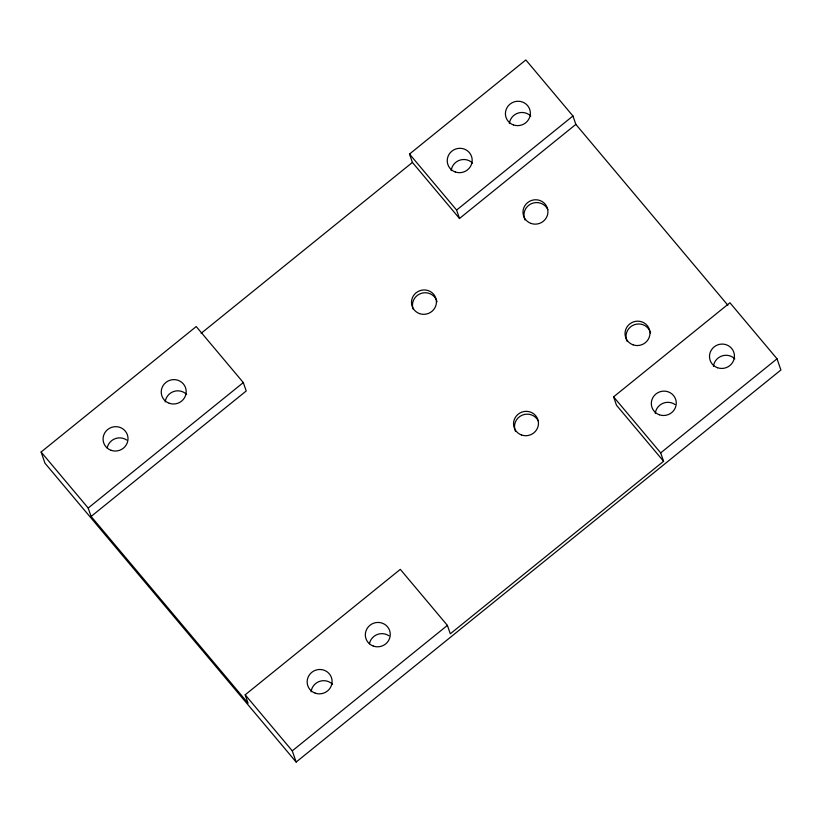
<?xml version="1.0" encoding="UTF-8"?>
<svg xmlns="http://www.w3.org/2000/svg" width="822" height="822" viewBox="0 0 822 822"><rect width="100%" height="100%" fill="white"/><g stroke="black" fill="none" stroke-linecap="round" stroke-linejoin="round"><path stroke-width="1.23" d="M41.1 452.008L196.222 326.55L243.312 382.579L246.22 390.984L91.108 516.442L248.09 703.221L245.182 694.816L400.304 569.358L447.394 625.398L450.302 633.793L663.59 461.286L660.683 452.891L613.592 396.851L729.926 302.763L777.026 358.793L780.9 369.992L296.156 762.056L44.974 463.207L41.1 452.008L88.19 508.037L91.108 516.442M575.852 124.379L459.508 218.477L412.418 162.437L409.51 154.043L525.844 59.944L572.944 115.984L575.852 124.379L727.881 305.26M201.123 333.331L412.418 162.437M88.19 508.037L243.312 382.579M459.508 218.477L456.6 210.072L572.944 115.984M296.156 762.056L292.272 750.856L447.394 625.398M660.683 452.891L777.026 358.793M409.51 154.043L456.6 210.072M663.59 461.286L616.5 405.256L613.592 396.851M245.182 694.816L292.272 750.856M311.096 691.816A12.515 12.155 -19.1 0 1 332.478 684.243M107.179 447.949A12.515 12.155 -19.1 0 1 126.763 440.068M713.434 366.407A12.515 12.155 -19.1 0 1 734.817 358.844M509.363 123.588A12.515 12.155 -19.1 0 1 530.735 116.025M451.186 170.637A12.515 12.155 -19.1 0 1 472.568 163.075M165.191 401.948A12.515 12.155 -19.1 0 1 186.573 394.385M369.427 643.708A12.515 12.155 -19.1 0 1 389.012 635.838M655.268 413.445A12.515 12.155 -19.1 0 1 675.006 404.516M525.032 219.916A12.515 12.155 -19.1 0 1 531.351 203.702A12.515 12.155 -19.1 0 1 547.822 209.6M627.073 341.315A12.515 12.155 -19.1 0 1 634.409 324.7A12.515 12.155 -19.1 0 1 650.572 333.002M515.579 431.488A12.515 12.155 -19.1 0 1 521.908 415.285A12.515 12.155 -19.1 0 1 538.369 421.183M413.137 309.103A12.515 12.155 -19.1 0 1 421.398 293.3A12.515 12.155 -19.1 0 1 437.037 301.777M111.073 450.312A12.515 12.155 -19.1 0 0 127.862 436.739A12.515 12.155 -19.1 0 0 107.692 429.516A12.515 12.155 -19.1 0 0 111.073 450.312M315.155 693.131A12.515 12.155 -19.1 0 0 331.944 679.547A12.515 12.155 -19.1 0 0 311.774 672.334A12.515 12.155 -19.1 0 0 315.155 693.131M717.493 367.722A12.515 12.155 -19.1 0 0 734.282 354.138A12.515 12.155 -19.1 0 0 714.113 346.925A12.515 12.155 -19.1 0 0 717.493 367.722M513.411 124.903A12.515 12.155 -19.1 0 0 530.211 111.33A12.515 12.155 -19.1 0 0 510.041 104.106A12.515 12.155 -19.1 0 0 513.411 124.903M455.244 171.952A12.515 12.155 -19.1 0 0 472.034 158.369A12.515 12.155 -19.1 0 0 451.864 151.156A12.515 12.155 -19.1 0 0 455.244 171.952M169.24 403.273A12.515 12.155 -19.1 0 0 186.039 389.69A12.515 12.155 -19.1 0 0 165.869 382.466A12.515 12.155 -19.1 0 0 169.24 403.273M373.322 646.082A12.515 12.155 -19.1 0 0 390.121 632.498A12.515 12.155 -19.1 0 0 369.951 625.285A12.515 12.155 -19.1 0 0 373.322 646.082M659.326 414.771A12.515 12.155 -19.1 0 0 676.116 401.187A12.515 12.155 -19.1 0 0 655.946 393.974A12.515 12.155 -19.1 0 0 659.326 414.771M530.991 223.42A12.515 12.155 -19.1 0 0 547.781 209.836A12.515 12.155 -19.1 0 0 527.611 202.613A12.515 12.155 -19.1 0 0 530.991 223.42M633.022 344.819A12.515 12.155 -19.1 0 0 649.822 331.245A12.515 12.155 -19.1 0 0 629.652 324.022A12.515 12.155 -19.1 0 0 633.022 344.819M521.538 434.992A12.515 12.155 -19.1 0 0 538.328 421.419A12.515 12.155 -19.1 0 0 518.158 414.196A12.515 12.155 -19.1 0 0 521.538 434.992M419.497 313.593A12.515 12.155 -19.1 0 0 436.287 300.009A12.515 12.155 -19.1 0 0 416.117 292.786A12.515 12.155 -19.1 0 0 419.497 313.593"/></g></svg>
